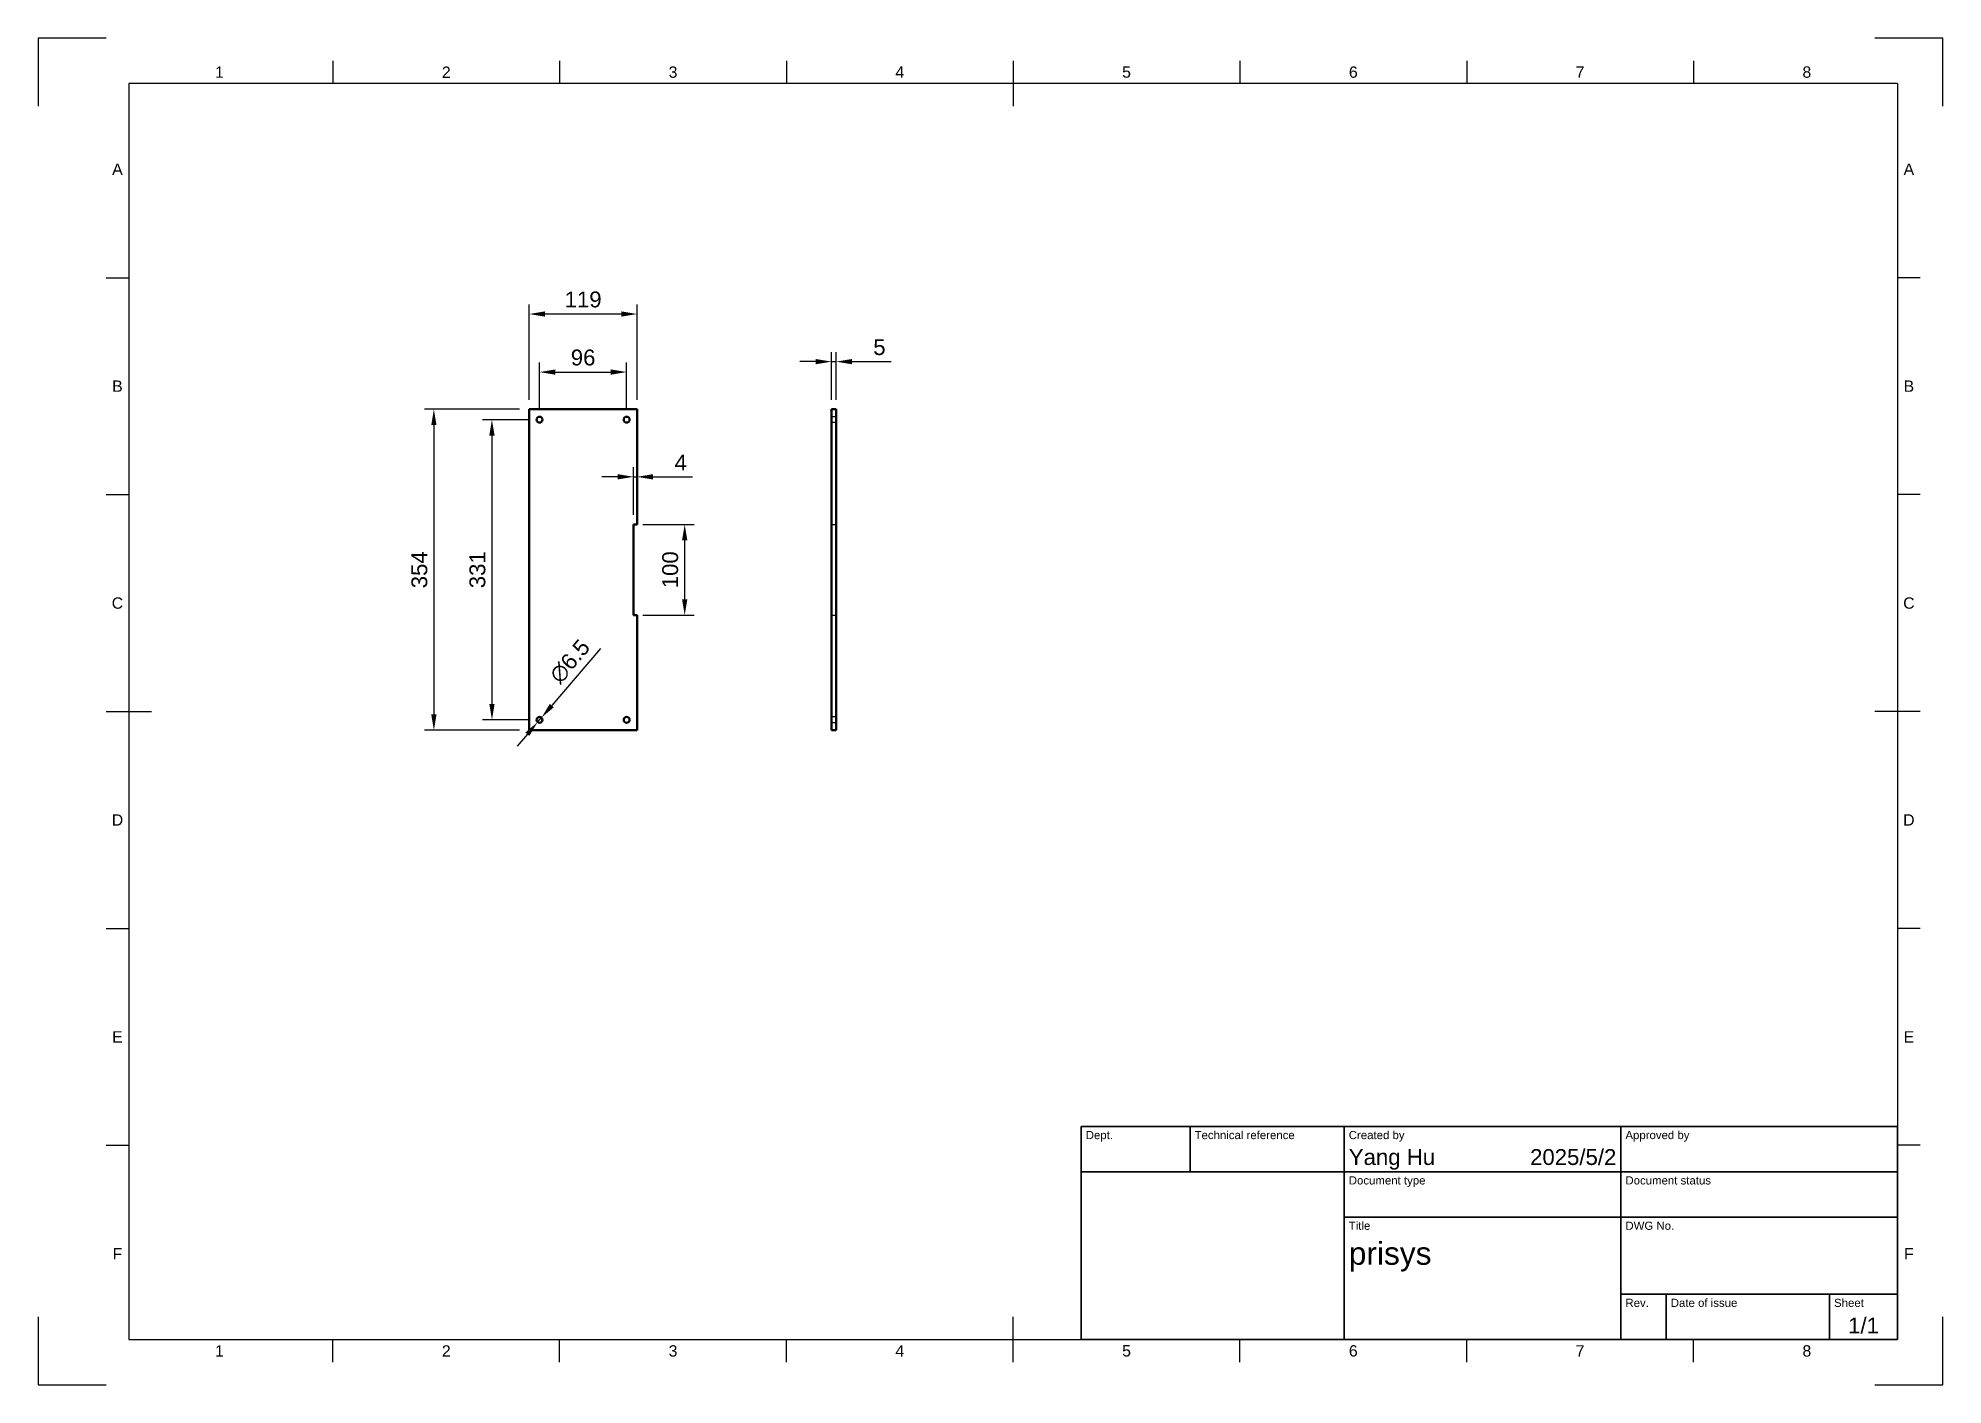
# Model space of a CAD drawing. Header units: millimetres. Extents: x 0 to 420, y 0 to 297.
import ezdxf
from ezdxf.enums import TextEntityAlignment as Align

# ---------------------------------------------------------------- set-up
doc = ezdxf.new("R2010")
doc.units = ezdxf.units.MM
doc.header["$LTSCALE"] = 0.75
doc.linetypes.add('HIDDEN2', pattern=[4.7625, 3.175, -1.5875])
for name, color, linetype, lineweight in [('BORDER', 7, 'Continuous', 25), ('FD_Dimensions', 7, 'Continuous', 25), ('Hidden', 7, 'HIDDEN2', 25), ('TITLEBLOCK', 7, 'Continuous', 35), ('Visible', 7, 'Continuous', 50)]:
    doc.layers.add(name, color=color, linetype=linetype, lineweight=lineweight)
doc.styles.add('FusionTitle', font='arial.ttf')
doc.styles.get("Standard").update_dxf_attribs({"font": 'arial.ttf'})
doc.dimstyles.new('Dim-ISO-25', dxfattribs={"dimtxt": 3.5, "dimasz": 3.5, "dimexe": 2.1, "dimexo": 2.1, "dimgap": 1.4, "dimtad": 1, "dimzin": 12, "dimdsep": 46, "dimtxsty": 'Standard', "dimcen": 0, "dimazin": 3, "dimtp": 0.1, "dimtm": 0.1, "dimtfac": 0.714286, "dimtmove": 0, "dimatfit": 3, "dimfxl": 1, "dimtzin": 12, "dimarcsym": 0})

# ---------------------------------------------------------------- blocks, each defined once
blk = doc.blocks.new('ISO_A3_SHEET')
at = {"layer": 'BORDER'}
for p, q in [((65, 292), (65, 287)), ((115, 292), (115, 287)), ((165, 292), (165, 287)), ((215, 292), (215, 282)), ((265, 292), (265, 287)), ((315, 292), (315, 287)), ((365, 292), (365, 287)), ((410, 287), (20, 287)), ((20, 287), (20, 10)), ((410, 287), (410, 10)), ((15, 244.16666), (20, 244.16666)), ((415, 244.16666), (410, 244.16666)), ((15, 196.33333), (20, 196.33333)), ((415, 196.33333), (410, 196.33333)), ((15, 148.5), (25, 148.5)), ((415, 148.5), (405, 148.5)), ((15, 100.66667), (20, 100.66667)), ((415, 100.66667), (410, 100.66667)), ((15, 52.83334), (20, 52.83334)), ((415, 52.83334), (410, 52.83334)), ((215, 5), (215, 15)), ((20, 10), (410, 10)), ((65, 5), (65, 10)), ((115, 5), (115, 10)), ((165, 5), (165, 10)), ((265, 5), (265, 10)), ((315, 5), (315, 10)), ((365, 5), (365, 10))]:
    blk.add_line(p, q, dxfattribs=at)
at = {"layer": 'Defpoints'}
for p, q in [((15, 297), (0, 297)), ((0, 297), (0, 282)), ((420, 297), (405, 297)), ((420, 282), (420, 297)), ((0, 15), (0, 0)), ((420, 0), (420, 15)), ((0, 0), (15, 0)), ((405, 0), (420, 0))]:
    blk.add_line(p, q, dxfattribs=at)
at = {"layer": 'BORDER', "style": 'FusionTitle'}
for s, p in [('1', (40, 289.5)), ('2', (90, 289.5)), ('3', (140, 289.5)), ('4', (190, 289.5)), ('5', (240, 289.5)), ('6', (290, 289.5)), ('7', (340, 289.5)), ('8', (390, 289.5)), ('A', (17.5, 268.08333)), ('A', (412.5, 268.08333)), ('B', (17.5, 220.25)), ('B', (412.5, 220.25)), ('C', (17.5, 172.41667)), ('C', (412.5, 172.41667)), ('D', (17.5, 124.58334)), ('D', (412.5, 124.58334)), ('E', (17.5, 76.75001)), ('E', (412.5, 76.75001)), ('F', (17.5, 28.91668)), ('F', (412.5, 28.91668)), ('1', (40, 7.5)), ('2', (90, 7.5)), ('3', (140, 7.5)), ('4', (190, 7.5)), ('5', (240, 7.5)), ('6', (290, 7.5)), ('7', (340, 7.5)), ('8', (390, 7.5))]:
    blk.add_text(s, height=2.5, dxfattribs=at).set_placement(p, align=Align.MIDDLE)
blk = doc.blocks.new('ISO_TITLEBLOCK')
at = {"layer": 'TITLEBLOCK'}
for p, q in [((0, 47), (-180, 47)), ((-180, 47), (-180, 0)), ((-156, 37), (-156, 47)), ((-122, 0), (-122, 47)), ((-61, 0), (-61, 47)), ((0, 0), (0, 47)), ((-180, 37), (0, 37)), ((-122, 27), (0, 27)), ((-61, 10), (0, 10)), ((-51, 0), (-51, 10)), ((-15, 0), (-15, 10)), ((-180, 0), (0, 0))]:
    blk.add_line(p, q, dxfattribs=at)
at = {"layer": 'TITLEBLOCK', "style": 'FusionTitle'}
for s, p in [('Dept.', (-179, 46)), ('Technical reference', (-155, 46)), ('Created by', (-121, 46)), ('Approved by', (-60, 46)), ('Document type', (-121, 36)), ('Document status', (-60, 36)), ('Title', (-121, 26)), ('DWG No.', (-60, 26)), ('Rev.', (-60, 9)), ('Date of issue', (-50, 9)), ('Sheet', (-14, 9))]:
    blk.add_text(s, height=1.8, dxfattribs=at).set_placement(p, align=Align.TOP_LEFT)
for tag, height, p in [('DEPT', 3.5, (-179, 42)), ('TECHNICAL_REFERENCE', 3.5, (-155, 42)), ('CREATED_BY', 3.5, (-121, 42)), ('APPROVED_BY', 3.5, (-60, 42)), ('DOCUMENT_TYPE', 3.5, (-121, 32)), ('DOCUMENT_STATUS', 3.5, (-60, 32)), ('TITLE_1', 5, (-121, 21.5)), ('TITLE_2', 5, (-121, 14)), ('TITLE_3', 5, (-121, 6.5)), ('DATE_OF_ISSUE', 3.5, (-50, 5))]:
    blk.add_attdef(tag, text='', height=height, dxfattribs=at).set_placement(p, align=Align.TOP_LEFT)
for tag, p in [('CREATED_DATE', (-62, 42)), ('APPROVED_DATE', (-0.99, 42))]:
    blk.add_attdef(tag, text='', height=3.5, dxfattribs=at).set_placement(p, align=Align.TOP_RIGHT)
for tag, height, p in [('DRAWING_NUMBER', 5, (-30.5, 19.75)), ('REV', 3.5, (-56, 4.85)), ('SHEET', 3.5, (-7.5, 4.85))]:
    blk.add_attdef(tag, text='', height=height, dxfattribs=at).set_placement(p, align=Align.TOP_CENTER)
blk = doc.blocks.new('*D13')
at = {"layer": 'Defpoints', "color": 0, "transparency": 16777216}
for p in [(129.773234, 223.351347), (110.573234, 212.851347), (129.773234, 212.851347)]:
    blk.add_point(p, dxfattribs=at)
at = {"layer": 'FD_Dimensions', "color": 0, "lineweight": -2, "transparency": 16777216}
for p, q in [((110.573234, 214.951347), (110.573234, 225.451347)), ((114.073234, 223.351347), (126.273234, 223.351347)), ((129.773234, 214.951347), (129.773234, 225.451347))]:
    blk.add_line(p, q, dxfattribs=at)
at = {"layer": 'FD_Dimensions', "color": 0, "transparency": 16777216}
for points in [[(114.073234, 223.934681), (114.073234, 222.768014), (110.573234, 223.351347)], [(126.273234, 223.934681), (126.273234, 222.768014), (129.773234, 223.351347)]]:
    blk.add_solid(points, dxfattribs=at)
at = {"layer": 'FD_Dimensions', "color": 0, "transparency": 16777216, "insert": (120.173234, 226.538353), "char_height": 3.5, "attachment_point": 5}
blk.add_mtext('96', dxfattribs=at)
blk = doc.blocks.new('*D14')
at = {"layer": 'Defpoints', "color": 0, "transparency": 16777216}
for p in [(108.273234, 236.151347), (108.273234, 215.151347), (132.073234, 215.151347)]:
    blk.add_point(p, dxfattribs=at)
at = {"layer": 'FD_Dimensions', "color": 0, "lineweight": -2, "transparency": 16777216}
for p, q in [((108.273234, 217.251347), (108.273234, 238.251347)), ((128.573234, 236.151347), (111.773234, 236.151347)), ((132.073234, 217.251347), (132.073234, 238.251347))]:
    blk.add_line(p, q, dxfattribs=at)
at = {"layer": 'FD_Dimensions', "color": 0, "transparency": 16777216}
for points in [[(111.773234, 236.734681), (111.773234, 235.568014), (108.273234, 236.151347)], [(128.573234, 236.734681), (128.573234, 235.568014), (132.073234, 236.151347)]]:
    blk.add_solid(points, dxfattribs=at)
at = {"layer": 'FD_Dimensions', "color": 0, "transparency": 16777216, "insert": (120.173234, 239.338353), "char_height": 3.5, "attachment_point": 5}
blk.add_mtext('119', dxfattribs=at)
blk = doc.blocks.new('*D15')
at = {"layer": 'Defpoints', "color": 0, "transparency": 16777216}
for p in [(110.573234, 212.851347), (100.073234, 146.651347), (110.573234, 146.651347)]:
    blk.add_point(p, dxfattribs=at)
at = {"layer": 'FD_Dimensions', "color": 0, "lineweight": -2, "transparency": 16777216}
for p, q in [((108.473234, 212.851347), (97.973234, 212.851347)), ((100.073234, 209.351347), (100.073234, 150.151347)), ((108.473234, 146.651347), (97.973234, 146.651347))]:
    blk.add_line(p, q, dxfattribs=at)
at = {"layer": 'FD_Dimensions', "color": 0, "transparency": 16777216}
for points in [[(99.489901, 209.351347), (100.656568, 209.351347), (100.073234, 212.851347)], [(99.489901, 150.151347), (100.656568, 150.151347), (100.073234, 146.651347)]]:
    blk.add_solid(points, dxfattribs=at)
at = {"layer": 'FD_Dimensions', "color": 0, "transparency": 16777216, "insert": (96.885035, 179.751347), "char_height": 3.5, "attachment_point": 5, "rotation": 90}
blk.add_mtext('331', dxfattribs=at)
blk = doc.blocks.new('*D16')
at = {"layer": 'Defpoints', "color": 0, "transparency": 16777216}
for p in [(108.273234, 215.151347), (87.273234, 144.351347), (108.273234, 144.351347)]:
    blk.add_point(p, dxfattribs=at)
at = {"layer": 'FD_Dimensions', "color": 0, "lineweight": -2, "transparency": 16777216}
for p, q in [((106.173234, 215.151347), (85.173234, 215.151347)), ((87.273234, 211.651347), (87.273234, 147.851347)), ((106.173234, 144.351347), (85.173234, 144.351347))]:
    blk.add_line(p, q, dxfattribs=at)
at = {"layer": 'FD_Dimensions', "color": 0, "transparency": 16777216}
for points in [[(86.689901, 211.651347), (87.856568, 211.651347), (87.273234, 215.151347)], [(86.689901, 147.851347), (87.856568, 147.851347), (87.273234, 144.351347)]]:
    blk.add_solid(points, dxfattribs=at)
at = {"layer": 'FD_Dimensions', "color": 0, "transparency": 16777216, "insert": (84.085035, 179.751347), "char_height": 3.5, "attachment_point": 5, "rotation": 90}
blk.add_mtext('354', dxfattribs=at)
blk = doc.blocks.new('*D17')
at = {"layer": 'Defpoints', "color": 0, "transparency": 16777216}
for p in [(131.273234, 189.751347), (142.573234, 189.751347), (131.273234, 169.751347)]:
    blk.add_point(p, dxfattribs=at)
at = {"layer": 'FD_Dimensions', "color": 0, "lineweight": -2, "transparency": 16777216}
for p, q in [((133.373234, 189.751347), (144.673234, 189.751347)), ((142.573234, 173.251347), (142.573234, 186.251347)), ((133.373234, 169.751347), (144.673234, 169.751347))]:
    blk.add_line(p, q, dxfattribs=at)
at = {"layer": 'FD_Dimensions', "color": 0, "transparency": 16777216}
for points in [[(141.989901, 186.251347), (143.156568, 186.251347), (142.573234, 189.751347)], [(141.989901, 173.251347), (143.156568, 173.251347), (142.573234, 169.751347)]]:
    blk.add_solid(points, dxfattribs=at)
at = {"layer": 'FD_Dimensions', "color": 0, "transparency": 16777216, "insert": (139.386229, 179.751347), "char_height": 3.5, "attachment_point": 5, "rotation": 90}
blk.add_mtext('100', dxfattribs=at)
blk = doc.blocks.new('*D18')
at = {"layer": 'Defpoints', "color": 0, "transparency": 16777216}
for p in [(175.951243, 225.651347), (174.951243, 215.151347), (175.951243, 215.151347)]:
    blk.add_point(p, dxfattribs=at)
at = {"layer": 'FD_Dimensions', "color": 0, "lineweight": -2, "transparency": 16777216}
for p, q in [((174.951243, 217.251347), (174.951243, 227.751347)), ((175.951243, 217.251347), (175.951243, 227.751347)), ((171.451243, 225.651347), (167.951243, 225.651347)), ((174.951243, 225.651347), (175.951243, 225.651347)), ((179.451243, 225.651347), (188.071843, 225.651347))]:
    blk.add_line(p, q, dxfattribs=at)
at = {"layer": 'FD_Dimensions', "color": 0, "transparency": 16777216}
for points in [[(171.451243, 226.234681), (171.451243, 225.068014), (174.951243, 225.651347)], [(179.451243, 226.234681), (179.451243, 225.068014), (175.951243, 225.651347)]]:
    blk.add_solid(points, dxfattribs=at)
at = {"layer": 'FD_Dimensions', "color": 0, "transparency": 16777216, "insert": (185.511543, 228.831191), "char_height": 3.5, "attachment_point": 5}
blk.add_mtext('5', dxfattribs=at)
blk = doc.blocks.new('*D19')
at = {"layer": 'Defpoints', "color": 0, "transparency": 16777216}
for p in [(132.073234, 200.251347), (131.273234, 189.751347), (132.073234, 189.751347)]:
    blk.add_point(p, dxfattribs=at)
at = {"layer": 'FD_Dimensions', "color": 0, "lineweight": -2, "transparency": 16777216}
for p, q in [((131.273234, 191.851347), (131.273234, 202.351347)), ((132.073234, 191.851347), (132.073234, 202.351347)), ((127.773234, 200.251347), (124.273234, 200.251347)), ((131.273234, 200.251347), (132.073234, 200.251347)), ((135.573234, 200.251347), (144.294108, 200.251347))]:
    blk.add_line(p, q, dxfattribs=at)
at = {"layer": 'FD_Dimensions', "color": 0, "transparency": 16777216}
for points in [[(127.773234, 200.834681), (127.773234, 199.668014), (131.273234, 200.251347)], [(135.573234, 200.834681), (135.573234, 199.668014), (132.073234, 200.251347)]]:
    blk.add_solid(points, dxfattribs=at)
at = {"layer": 'FD_Dimensions', "color": 0, "transparency": 16777216, "insert": (141.683671, 203.401347), "char_height": 3.5, "attachment_point": 5}
blk.add_mtext('4', dxfattribs=at)
blk = doc.blocks.new('*D20')
at = {"layer": 'Defpoints', "color": 0, "transparency": 16777216}
for p in [(110.995236, 147.14573), (110.151233, 146.156965)]:
    blk.add_point(p, dxfattribs=at)
at = {"layer": 'FD_Dimensions', "color": 0, "lineweight": -2, "transparency": 16777216}
for p, q in [((123.984025, 162.362338), (113.267553, 149.807792)), ((110.151233, 146.156965), (110.995236, 147.14573)), ((107.878915, 143.494903), (105.606598, 140.832841))]:
    blk.add_line(p, q, dxfattribs=at)
at = {"layer": 'FD_Dimensions', "color": 0, "transparency": 16777216}
for points in [[(112.823876, 150.186512), (113.71123, 149.429073), (110.995236, 147.14573)], [(107.435238, 143.873622), (108.322592, 143.116183), (110.151233, 146.156965)]]:
    blk.add_solid(points, dxfattribs=at)
at = {"layer": 'FD_Dimensions', "color": 0, "transparency": 16777216, "insert": (117.263496, 159.548758), "char_height": 3.5, "attachment_point": 5, "rotation": 49.51613649}
blk.add_mtext('∅6.5', dxfattribs=at)

msp = doc.modelspace()

# ---------------------------------------------------------------- linework, layer by layer
at = {"layer": 'Hidden', "extrusion": (1, -2e-16, 2.967e-13)}
for p, q in [((175.951243, 213.501347), (174.951243, 213.501347)), ((175.951243, 212.201347), (174.951243, 212.201347)), ((174.951243, 189.751347), (175.951243, 189.751347)), ((174.951243, 169.751347), (175.951243, 169.751347)), ((175.951243, 147.301347), (174.951243, 147.301347)), ((175.951243, 146.001347), (174.951243, 146.001347))]:
    msp.add_line(p, q, dxfattribs=at)
at = {"layer": 'Visible'}
for p, q in [((132.073234, 215.151347), (108.273234, 215.151347)), ((108.273234, 215.151347), (108.273234, 144.351347)), ((132.073234, 189.751347), (132.073234, 215.151347)), ((131.273234, 169.751347), (131.273234, 189.751347)), ((131.273234, 189.751347), (132.073234, 189.751347)), ((132.073234, 169.751347), (131.273234, 169.751347)), ((132.073234, 144.351347), (132.073234, 169.751347)), ((108.273234, 144.351347), (132.073234, 144.351347))]:
    msp.add_line(p, q, dxfattribs=at)
at = {"layer": 'Visible', "extrusion": (1, -2e-16, 2.967e-13)}
for p, q in [((174.951243, 215.151347), (174.951243, 144.351347)), ((174.951243, 215.151347), (175.951243, 215.151347)), ((175.951243, 215.151347), (175.951243, 144.351347)), ((174.951243, 144.351347), (175.951243, 144.351347))]:
    msp.add_line(p, q, dxfattribs=at)
at = {"layer": 'Visible', "extrusion": (0, 0, -1)}
for centre in [(-110.573234, 212.851347), (-129.773234, 212.851347), (-110.573234, 146.651347), (-129.773234, 146.651347)]:
    msp.add_circle(centre, 0.65, dxfattribs=at)

# ---------------------------------------------------------------- block references
at = {"layer": 'BORDER'}
msp.add_blockref('ISO_A3_SHEET', (0, 0), dxfattribs=at)
at = {"layer": 'TITLEBLOCK'}
msp.add_blockref('ISO_TITLEBLOCK', (410, 10), dxfattribs=at).add_auto_attribs({'CREATED_DATE': '2025/5/2', 'SHEET': '1/1', 'TITLE_1': 'prisys', 'CREATED_BY': 'Yang Hu'})

# ---------------------------------------------------------------- dimensions: what is measured, and where the dimension line sits
at = {"layer": 'FD_Dimensions'}
for p1, p2, distance, picture, middle in [((132.073234, 215.151347), (108.273234, 215.151347), -21, '*D14', (120.173234, 239.338353)), ((174.951243, 215.151347), (175.951243, 215.151347), 10.5, '*D18', (185.511543, 228.831191)), ((110.573234, 212.851347), (129.773234, 212.851347), 10.5, '*D13', (120.173234, 226.538353)), ((108.273234, 215.151347), (108.273234, 144.351347), -21, '*D16', (84.085035, 179.751347)), ((110.573234, 212.851347), (110.573234, 146.651347), -10.5, '*D15', (96.885035, 179.751347)), ((131.273234, 189.751347), (132.073234, 189.751347), 10.5, '*D19', (141.683671, 203.401347)), ((131.273234, 169.751347), (131.273234, 189.751347), -11.3, '*D17', (139.386229, 179.751347))]:
    dim = msp.add_aligned_dim(p1=p1, p2=p2, distance=distance, dimstyle='Dim-ISO-25', override={"dimlfac": 5, "dimclrd": 0, "dimclre": 0}, dxfattribs=at)
    dim.commit()
    dim.dimension.update_dxf_attribs({"geometry": picture, "text_midpoint": middle})
dim = msp.add_diameter_dim_2p(p1=(110.151233, 146.156965), p2=(110.995236, 147.14573), dimstyle='Dim-ISO-25', override={"dimlfac": 5, "dimclrd": 0, "dimclre": 0}, dxfattribs=at)
dim.commit()
dim.dimension.update_dxf_attribs({"geometry": '*D20', "text_midpoint": (117.263496, 159.548758)})

doc.saveas('drawing.dxf')
